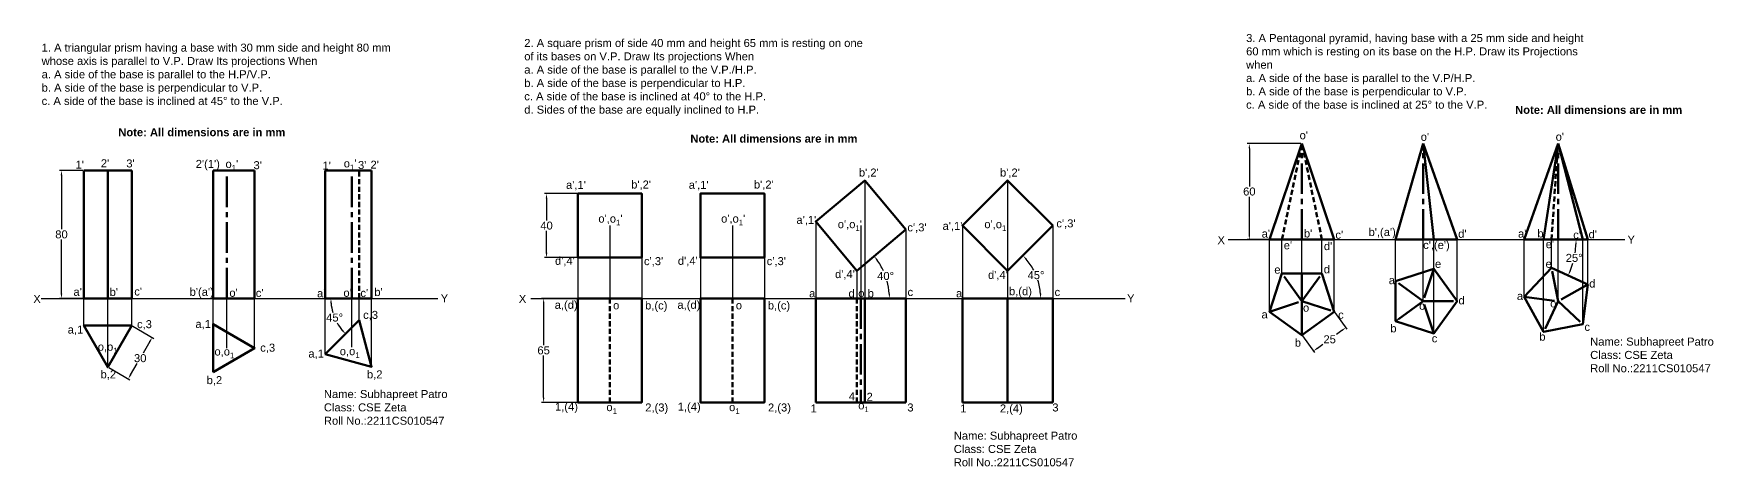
# Model space of a CAD drawing. Header units: millimetres. Extents: x 44 to 5246, y -101 to 201.
# Drawn here: x 44 to 1094, y -79 to 192 of the extents above; entities that cross this region are included whole.
import ezdxf

# ---------------------------------------------------------------- set-up
doc = ezdxf.new("R2010")
doc.units = ezdxf.units.MM
doc.header["$PDMODE"] = 35
doc.header["$PDSIZE"] = 5
doc.linetypes.add('CENTER2', pattern=[28.575, 19.05, -3.175, 3.175, -3.175])
doc.linetypes.add('HIDDEN2', pattern=[4.7625, 3.175, -1.5875])
doc.styles.get("Standard").update_dxf_attribs({"font": 'arial.ttf'})
doc.dimstyles.new('ISO-25', dxfattribs={"dimtxt": 5, "dimasz": 3, "dimexe": 1.25, "dimexo": 0.625, "dimtad": 1, "dimtih": 1, "dimtoh": 1, "dimdec": 0, "dimtxsty": 'Standard', "dimcen": 2.5, "dimadec": 0, "dimazin": 0, "dimtfac": 1, "dimtdec": 0, "dimtmove": 0, "dimatfit": 3, "dimfxl": 1, "dimarcsym": 0})

# ---------------------------------------------------------------- blocks, each defined once
blk = doc.blocks.new('*D1')
at = {"color": 0, "lineweight": -2, "transparency": 16777216}
for p, q in [((105.9, 8.9), (119.2, 1.3)), ((116.6, -0.7), (112.4, -7.9)), ((90.9, -17), (104.2, -24.7)), ((104.6, -21.5), (108.7, -14.3))]:
    blk.add_line(p, q, dxfattribs=at)
at = {"color": 0, "transparency": 16777216}
for points in [[(116.1, -0.5), (117, -1), (118.1, 1.9)], [(104.1, -21.2), (105, -21.7), (103.1, -24.1)]]:
    blk.add_solid(points, dxfattribs=at)
at = {"layer": 'Defpoints', "color": 0, "transparency": 16777216}
for p in [(105.3, 9.3), (118.1, 1.9), (90.3, -16.7)]:
    blk.add_point(p, dxfattribs=at)
at = {"color": 0, "transparency": 16777216, "insert": (110.6, -11.1), "char_height": 5, "attachment_point": 5}
blk.add_mtext('30', dxfattribs=at)
blk = doc.blocks.new('*D2')
at = {"color": 0, "lineweight": -2, "transparency": 16777216}
for p, q in [((74.7, 106.3), (60.2, 106.3)), ((61.4, 103.3), (61.4, 69.5)), ((61.4, 29.3), (61.4, 63.1)), ((74.7, 26.3), (60.2, 26.3))]:
    blk.add_line(p, q, dxfattribs=at)
at = {"color": 0, "transparency": 16777216}
for points in [[(60.9, 103.3), (61.9, 103.3), (61.4, 106.3)], [(60.9, 29.3), (61.9, 29.3), (61.4, 26.3)]]:
    blk.add_solid(points, dxfattribs=at)
at = {"layer": 'Defpoints', "color": 0, "transparency": 16777216}
for p in [(61.4, 106.3), (75.3, 106.3), (75.3, 26.3)]:
    blk.add_point(p, dxfattribs=at)
at = {"color": 0, "transparency": 16777216, "insert": (61.4, 66.3), "char_height": 5, "attachment_point": 5}
blk.add_mtext('80', dxfattribs=at)
blk = doc.blocks.new('*D3')
at = {"color": 0, "lineweight": -2, "transparency": 16777216}
for start, end in [(185.4838, 196.3595), (208.9275, 219.5162)]:
    blk.add_arc((261.1, 26.3), 31.4, start, end, dxfattribs=at)
at = {"color": 0, "transparency": 16777216}
for points in [[(229.4, 23.3), (230.4, 23.3), (229.7, 26.3)], [(237.3, 6.7), (236.5, 6), (238.9, 4.1)]]:
    blk.add_solid(points, dxfattribs=at)
at = {"layer": 'Defpoints', "color": 0, "transparency": 16777216}
for p in [(226.2, 26.3), (255.2, 26.3), (230.8, 18.2), (247.4, 12.6), (226.2, -8.6)]:
    blk.add_point(p, dxfattribs=at)
at = {"color": 0, "transparency": 16777216, "insert": (232.1, 14.3), "char_height": 5, "attachment_point": 5}
blk.add_mtext('45°', dxfattribs=at)
blk = doc.blocks.new('*D4')
at = {"color": 0, "lineweight": -2, "transparency": 16777216}
for start, end in [(24.8014, 35.8096), (4.1904, 15.3412)]:
    blk.add_arc((537.8, 26.3), 41, start, end, dxfattribs=at)
at = {"color": 0, "transparency": 16777216}
for points in [[(570.7, 50), (571.5, 50.6), (569.2, 52.7)], [(579.2, 29.3), (578.2, 29.3), (578.8, 26.3)]]:
    blk.add_solid(points, dxfattribs=at)
at = {"layer": 'Defpoints', "color": 0, "transparency": 16777216}
for p in [(589.1, 69.3), (558.5, 43.6), (577.7, 35.8), (354.7, 26.3), (726, 26.3)]:
    blk.add_point(p, dxfattribs=at)
at = {"color": 0, "transparency": 16777216, "insert": (576.4, 40.3), "char_height": 5, "attachment_point": 5}
blk.add_mtext('40°', dxfattribs=at)
blk = doc.blocks.new('*D5')
at = {"color": 0, "lineweight": -2, "transparency": 16777216}
for start, end in [(27.7969, 40.4594), (4.5406, 17.3993)]:
    blk.add_arc((635.4, 26.3), 37.9, start, end, dxfattribs=at)
at = {"color": 0, "transparency": 16777216}
for points in [[(663.9, 50.5), (664.6, 51.2), (662.2, 53.1)], [(673.7, 29.3), (672.7, 29.3), (673.3, 26.3)]]:
    blk.add_solid(points, dxfattribs=at)
at = {"layer": 'Defpoints', "color": 0, "transparency": 16777216}
for p in [(680.9, 71.8), (652.6, 43.5), (672, 36.1), (354.7, 26.3), (726, 26.3)]:
    blk.add_point(p, dxfattribs=at)
at = {"color": 0, "transparency": 16777216, "insert": (670.4, 40.8), "char_height": 5, "attachment_point": 5}
blk.add_mtext('45°', dxfattribs=at)
blk = doc.blocks.new('*D6')
at = {"color": 0, "lineweight": -2, "transparency": 16777216}
for p, q in [((383.4, 91.8), (363.2, 91.8)), ((364.5, 88.8), (364.5, 75)), ((364.5, 54.8), (364.5, 68.6)), ((383.4, 51.8), (363.2, 51.8))]:
    blk.add_line(p, q, dxfattribs=at)
at = {"color": 0, "transparency": 16777216}
for points in [[(364, 88.8), (365, 88.8), (364.5, 91.8)], [(364, 54.8), (365, 54.8), (364.5, 51.8)]]:
    blk.add_solid(points, dxfattribs=at)
at = {"layer": 'Defpoints', "color": 0, "transparency": 16777216}
for p in [(384, 91.8), (364.5, 51.8), (384, 51.8)]:
    blk.add_point(p, dxfattribs=at)
at = {"color": 0, "transparency": 16777216, "insert": (364.5, 71.8), "char_height": 5, "attachment_point": 5}
blk.add_mtext('40', dxfattribs=at)
blk = doc.blocks.new('*D7')
at = {"color": 0, "lineweight": -2, "transparency": 16777216}
for p, q in [((383.4, 26.3), (361.4, 26.3)), ((362.7, 23.3), (362.7, -3)), ((362.7, -35.7), (362.7, -9.4)), ((383.4, -38.7), (361.4, -38.7))]:
    blk.add_line(p, q, dxfattribs=at)
at = {"color": 0, "transparency": 16777216}
for points in [[(362.2, 23.3), (363.2, 23.3), (362.7, 26.3)], [(362.2, -35.7), (363.2, -35.7), (362.7, -38.7)]]:
    blk.add_solid(points, dxfattribs=at)
at = {"layer": 'Defpoints', "color": 0, "transparency": 16777216}
for p in [(384, 26.3), (362.7, -38.7), (384, -38.7)]:
    blk.add_point(p, dxfattribs=at)
at = {"color": 0, "transparency": 16777216, "insert": (362.7, -6.2), "char_height": 5, "attachment_point": 5}
blk.add_mtext('65', dxfattribs=at)
blk = doc.blocks.new('*D8')
at = {"color": 0, "lineweight": -2, "transparency": 16777216}
for start, end in [(350.9884, 356.7648), (338.2352, 343.9638)]:
    blk.add_arc((954.8, 63.1), 53.1, start, end, dxfattribs=at)
at = {"color": 0, "transparency": 16777216}
for points in [[(1007.3, 60.1), (1008.3, 60), (1007.9, 63.1)], [(1004.6, 43.2), (1003.7, 43.6), (1002.9, 40.6)]]:
    blk.add_solid(points, dxfattribs=at)
at = {"layer": 'Defpoints', "color": 0, "transparency": 16777216}
for p in [(790.5, 63.1), (1038.3, 63.1), (992.5, 45.5), (1005.7, 47.8), (1015.2, 34.9)]:
    blk.add_point(p, dxfattribs=at)
at = {"color": 0, "transparency": 16777216, "insert": (1006.7, 51.6), "char_height": 5, "attachment_point": 5}
blk.add_mtext('25°', dxfattribs=at)
blk = doc.blocks.new('*D9')
at = {"color": 0, "lineweight": -2, "transparency": 16777216}
for p, q in [((857.1, 17.5), (864.7, 7.1)), ((836.9, 2.8), (844.5, -7.6)), ((861.6, 6.3), (858.2, 3.8)), ((846.2, -4.9), (849.6, -2.4))]:
    blk.add_line(p, q, dxfattribs=at)
at = {"color": 0, "transparency": 16777216}
for points in [[(861.3, 6.7), (861.9, 5.9), (864, 8.1)], [(845.9, -4.5), (846.5, -5.3), (843.8, -6.6)]]:
    blk.add_solid(points, dxfattribs=at)
at = {"layer": 'Defpoints', "color": 0, "transparency": 16777216}
for p in [(856.8, 18), (836.6, 3.3), (864, 8.1)]:
    blk.add_point(p, dxfattribs=at)
at = {"color": 0, "transparency": 16777216, "insert": (853.9, 0.7), "char_height": 5, "attachment_point": 5}
blk.add_mtext('25', dxfattribs=at)
blk = doc.blocks.new('*D10')
at = {"color": 0, "lineweight": -2, "transparency": 16777216}
for p, q in [((835.9, 123.1), (802.4, 123.1)), ((803.7, 120.1), (803.7, 96.2)), ((803.7, 66.1), (803.7, 89.9)), ((835.9, 63.1), (802.4, 63.1))]:
    blk.add_line(p, q, dxfattribs=at)
at = {"color": 0, "transparency": 16777216}
for points in [[(803.2, 120.1), (804.2, 120.1), (803.7, 123.1)], [(803.2, 66.1), (804.2, 66.1), (803.7, 63.1)]]:
    blk.add_solid(points, dxfattribs=at)
at = {"layer": 'Defpoints', "color": 0, "transparency": 16777216}
for p in [(836.6, 123.1), (803.7, 63.1), (836.6, 63.1)]:
    blk.add_point(p, dxfattribs=at)
at = {"color": 0, "transparency": 16777216, "insert": (803.7, 93.1), "char_height": 5, "attachment_point": 5}
blk.add_mtext('60', dxfattribs=at)

msp = doc.modelspace()

# ---------------------------------------------------------------- linework, layer by layer
at = {"lineweight": 53}
for p, q in [((816.3, 63.1), (836.6, 123.1)), ((856.8, 63.1), (836.6, 123.1)), ((895.1, 63.1), (912.3, 123.1)), ((933.5, 63.1), (912.3, 123.1)), ((918.9, 63.1), (912.3, 123.1)), ((975.5, 63.1), (996.6, 123.1)), ((987.6, 63.1), (996.6, 123.1)), ((1015.2, 63.1), (996.6, 123.1)), ((1012.1, 63.1), (996.6, 123.1)), ((75.3, 26.3), (75.3, 106.3)), ((105.3, 106.3), (75.3, 106.3)), ((90.3, 26.3), (90.3, 106.3)), ((105.3, 26.3), (105.3, 106.3)), ((156.1, 26.3), (156.1, 106.3)), ((182.1, 106.3), (156.1, 106.3)), ((182.1, 26.3), (182.1, 106.3)), ((226.2, 26.3), (226.2, 106.3)), ((226.2, 106.3), (255.2, 106.3)), ((255.2, 26.3), (255.2, 106.3)), ((816.3, 63.1), (856.8, 63.1)), ((895.1, 63.1), (933.5, 63.1)), ((975.5, 63.1), (1015.2, 63.1)), ((836.6, 24.6), (836.6, 41.8)), ((75.3, 26.3), (105.3, 26.3)), ((156.1, 26.3), (182.1, 26.3)), ((226.2, 26.3), (255.2, 26.3)), ((532.7, 26.3), (532.7, -38.7)), ((532.7, 26.3), (589.1, 26.3)), ((563.4, 26.3), (563.4, -38.7)), ((589.1, 26.3), (589.1, -38.7)), ((624.4, 26.3), (624.4, -38.7)), ((624.4, 26.3), (680.9, 26.3)), ((652.6, 26.3), (652.6, -38.7)), ((680.9, 26.3), (680.9, -38.7)), ((836.6, 3.3), (836.6, 24.6)), ((589.1, -38.7), (532.7, -38.7)), ((624.4, -38.7), (680.9, -38.7))]:
    msp.add_line(p, q, dxfattribs=at)
at = {"linetype": 'HIDDEN2', "lineweight": 53}
for p, q in [((824.1, 63.1), (836.6, 123.1)), ((849.1, 63.1), (836.6, 123.1)), ((992.5, 63.1), (996.6, 123.1)), ((247.4, 26.3), (247.4, 106.3)), ((404, 26.3), (404, -38.7)), ((480.7, 26.3), (480.7, -38.7)), ((558.5, 26.3), (558.5, -38.7))]:
    msp.add_line(p, q, dxfattribs=at)
at = {"linetype": 'CENTER2', "lineweight": 53}
for p, q in [((836.6, 63.1), (836.6, 123.1)), ((912.3, 63.1), (912.3, 123.1)), ((996.6, 63.1), (996.6, 123.1)), ((164.8, 26.3), (164.8, 106.3)), ((242.9, 26.3), (242.9, 106.3)), ((895.1, 37.1), (918.9, 44.8)), ((918.9, 44.8), (912.3, 24.6)), ((996.6, 24.6), (992.5, 45.5)), ((836.6, 24.6), (824.1, 41.8)), ((836.6, 24.6), (849.1, 41.8)), ((912.3, 24.6), (895.1, 37.1)), ((1015.2, 34.9), (996.6, 24.6)), ((560.9, 26.3), (560.9, -38.7)), ((816.3, 18), (836.6, 24.6)), ((836.6, 24.6), (856.8, 18)), ((912.3, 24.6), (895.1, 12.1)), ((912.3, 24.6), (933.5, 24.6)), ((918.9, 4.4), (912.3, 24.6)), ((975.5, 27.2), (996.6, 24.6)), ((996.6, 24.6), (987.6, 5.3)), ((996.6, 24.6), (1012.1, 10.1))]:
    msp.add_line(p, q, dxfattribs=at)
for p, q in [((563.4, 100), (563.4, 26.3)), ((652.6, 100.1), (652.6, 26.3)), ((532.7, 74.3), (532.7, 26.3)), ((404, 71.8), (404, 26.3)), ((480.7, 71.8), (480.7, 26.3)), ((560.9, 71.8), (560.9, 26.3)), ((589.1, 69.3), (589.1, 26.3)), ((624.4, 71.8), (624.4, 26.3)), ((680.9, 71.8), (680.9, 26.3)), ((790.5, 63.1), (1038.3, 63.1)), ((816.3, 18), (816.3, 63.1)), ((824.1, 41.8), (824.1, 63.1)), ((836.6, 3.3), (836.6, 63.1)), ((849.1, 41.8), (849.1, 63.1)), ((856.8, 18), (856.8, 63.1)), ((895.1, 37.1), (895.1, 63.1)), ((912.3, 24.6), (912.3, 63.1)), ((918.9, 4.4), (918.9, 63.1)), ((933.5, 24.6), (933.5, 63.1)), ((975.5, 27.2), (975.5, 63.1)), ((987.6, 5.3), (987.6, 63.1)), ((992.5, 45.5), (992.5, 63.1)), ((996.6, 24.6), (996.6, 63.1)), ((1012.1, 10.1), (1012.1, 63.1)), ((1015.2, 34.9), (1015.2, 63.1)), ((384, 51.8), (384, 26.3)), ((424, 51.8), (424, 26.3)), ((460.7, 51.8), (460.7, 26.3)), ((500.7, 51.8), (500.7, 26.3)), ((558.5, 43.6), (558.5, 26.3)), ((48.8, 26.3), (296.6, 26.3)), ((75.3, 9.3), (75.3, 26.3)), ((90.3, -16.7), (90.3, 26.3)), ((105.3, 9.3), (105.3, 26.3)), ((156.1, 10.2), (156.1, 26.3)), ((164.8, -4.8), (164.8, 26.3)), ((182.1, -4.8), (182.1, 26.3)), ((226.2, -8.6), (226.2, 26.3)), ((242.9, -4.1), (242.9, 26.3)), ((247.4, 12.6), (247.4, 26.3)), ((255.2, -16.4), (255.2, 26.3)), ((354.7, 26.3), (726, 26.3))]:
    msp.add_line(p, q)
at = {"linetype": 'CENTER2'}
for p, q in [((895.1, 12.1), (912.3, 24.6)), ((933.5, 24.6), (918.9, 4.4)), ((895.1, 12.1), (918.9, 4.4))]:
    msp.add_line(p, q, dxfattribs=at)
at = {"lineweight": 53}
for points in [[(589.1, 69.3), (563.4, 100), (532.7, 74.3), (558.5, 43.6)], [(680.9, 71.8), (652.6, 100.1), (624.4, 71.8), (652.6, 43.5)], [(424, 51.8), (424, 91.8), (384, 91.8), (384, 51.8)], [(500.7, 51.8), (500.7, 91.8), (460.7, 91.8), (460.7, 51.8)], [(895.1, 37.1), (895.1, 12.1), (918.9, 4.4), (933.5, 24.6), (918.9, 44.8)], [(1015.2, 34.9), (992.5, 45.5), (975.5, 27.2), (987.6, 5.3), (1012.1, 10.1)], [(849.1, 41.8), (824.1, 41.8), (816.3, 18), (836.6, 3.3), (856.8, 18)], [(226.2, -8.6), (255.2, -16.4), (247.4, 12.6)], [(75.3, 9.3), (90.3, -16.7), (105.3, 9.3)], [(156.1, -19.8), (182.1, -4.8), (156.1, 10.2)]]:
    msp.add_lwpolyline(points, close=True, dxfattribs=at)
for points in [[(424, 26.3), (384, 26.3), (384, -38.7), (424, -38.7), (424, 26.3)], [(500.7, 26.3), (460.7, 26.3), (460.7, -38.7), (500.7, -38.7), (500.7, 26.3)]]:
    msp.add_lwpolyline(points, dxfattribs=at)

# ---------------------------------------------------------------- texts
at = {"char_height": 5, "attachment_point": 1}
for s, width, insert in [('3. A Pentagonal pyramid, having base with a 25 mm side and height \\P60 mm which is resting on its base on the H.P. Draw its Projections \\Pwhen \\Pa. A side of the base is parallel to the V.P/H.P. \\Pb. A side of the base is perpendicular to V.P. \\Pc. A side of the base is inclined at 25° to the V.P.', 270.327, (801.7, 191.6)), ('1. A triangular prism having a base with 30 mm side and height 80 mm \\Pwhose axis is parallel to V.P. Draw Its projections When \\Pa. A side of the base is parallel to the H.P/V.P. \\Pb. A side of the base is perpendicular to V.P. \\Pc. A side of the base is inclined at 45° to the V.P.', 248.705, (49, 185.6)), ('{\\fArial|b1|i0|c0|p34;Note: All dimensions are in mm}', 154.619, (969.8, 146.7)), ('{\\fArial|b1|i0|c0|p34;Note: All dimensions are in mm}', 128.527, (96.9, 132.7)), ('{\\fArial|b1|i0|c0|p34;Note: All dimensions are in mm}', 168.003, (454.4, 128.7)), ("b',2'", 12.246, (559.7, 107.5)), ("b',2'", 12.246, (647.9, 107.5)), ("a',1'", 10.155, (376.7, 99.8)), ("b',2'", 12.246, (417.4, 100)), ("a',1'", 10.155, (453.4, 99.8)), ("b',2'", 12.246, (494.1, 100)), ("\\A1;o',o{\\H0.7x;\\S^ 1;}'", 20.001, (396.9, 78.7)), ("\\A1;o',o{\\H0.7x;\\S^ 1;}'", 20.001, (473.6, 78.7)), ("a',1'", 10.155, (520.7, 77.9)), ("\\A1;o',o{\\H0.7x;\\S^ 1;}'", 20.001, (546.5, 75.2)), ("a',1'", 10.155, (612, 74.1)), ("\\A1;o',o{\\H0.7x;\\S^ 1;}'", 20.001, (638.1, 75.2)), ("c',3'", 14.499, (683.1, 75.7)), ("c',3'", 14.499, (590, 73.2)), ('X', 4.744, (783.8, 65.2)), ('Y', 11.003, (1040, 65.6)), ("d',4'", 12.628, (369.8, 52.3)), ("d',4'", 12.628, (446.6, 52.3)), ("c',3'", 14.499, (425.4, 52.1)), ("c',3'", 14.499, (502.1, 52.1)), ("d',4'", 12.628, (544.8, 44)), ("d',4'", 12.628, (640.4, 43.5)), ('d', 2.736, (553.2, 31.9)), ('b', 7.548, (565.2, 32)), ('c', 8.886, (590.1, 32.8)), ('b,(d)', 10.561, (653.5, 33.3)), ('c', 8.886, (682, 32.8)), ('X', 4.744, (43.8, 28.5)), ('Y', 11.003, (298.4, 28.9)), ('X', 4.744, (347.2, 28.5)), ('a,(d)', 13.045, (369.6, 24.8)), ('o', 9.582, (406.1, 24.5)), ('b,(c)', 20.909, (426.1, 24.4)), ('a,(d)', 13.045, (446.3, 24.8)), ('o', 9.582, (482.8, 24.5)), ('b,(c)', 20.909, (502.8, 24.4)), ('a', 5.774, (528.6, 32)), ('o', 5.704, (559.3, 32.1)), ('a', 5.774, (620.4, 32)), ('Y', 11.003, (727.3, 28.9)), ('Name: Subhapreet Patro\\PClass: CSE Zeta\\PRoll No.:2211CS010547', 77.132, (1016.7, 1.8)), ('Name: Subhapreet Patro\\PClass: CSE Zeta\\PRoll No.:2211CS010547', 136.303, (225.4, -31)), ('1,(4)', 13.934, (369.8, -38.9)), ('2,(3)', 11.762, (426.2, -39.4)), ('1,(4)', 13.934, (446.5, -38.9)), ('2,(3)', 11.762, (502.9, -39.4)), ('1', 7.197, (529.5, -40)), ('4', 4.198, (553.4, -32.4)), ('\\A1;o{\\H0.7x;\\S^ 1;}', 7.608, (559.3, -38.1)), ('2', 9.953, (564.5, -32.7)), ('3', 7.955, (590, -39.4)), ('1', 7.197, (623, -40)), ('2,(4)', 11.676, (647.8, -40)), ('3', 7.955, (680.6, -39.4)), ('Name: Subhapreet Patro\\PClass: CSE Zeta\\PRoll No.:2211CS010547', 105.865, (619, -57))]:
    msp.add_mtext_dynamic_manual_height_columns(s, width=width, gutter_width=25, heights=[0], dxfattribs=dict(at, insert=insert))
at = {"linetype": 'HIDDEN2', "char_height": 5, "attachment_point": 1}
for s, width, insert in [('2. A square prism of side 40 mm and height 65 mm is resting on one \\Pof its bases on V.P. Draw Its projections When \\Pa. A side of the base is parallel to the V.P./H.P. \\Pb. A side of the base is perpendicular to H.P. \\Pc. A side of the base is inclined at 40° to the H.P. \\Pd. Sides of the base are equally inclined to H.P.', 236.707, (350.6, 188.5)), ("o'", 8.132, (835.1, 130.8)), ("o'", 8.132, (910.8, 129.8)), ("o'", 8.132, (995.1, 129.9)), ("1'", 7.307, (70.2, 112.4)), ("2'", 7.128, (86, 113.3)), ("3'", 7.039, (101.9, 113.2)), ("2'(1')", 11.056, (145.3, 112.9)), ("\\A1;o{\\H0.7x;\\S^ 1;}'", 12.853, (163.9, 112.9)), ("3'", 10.939, (181.4, 112.1)), ("1'", 7.307, (224.5, 111.8)), ("\\A1;o{\\H0.7x;\\S^ 1;}'", 12.853, (237.8, 113.2)), ("3'", 10.939, (246.7, 112.2)), ("2'", 7.128, (254.5, 112.4)), ("a'", 4.005, (811.4, 69.3)), ("b'", 5.903, (837.8, 69.4)), ("c'", 6.286, (857.5, 68.6)), ("b',(a')", 12.595, (878.2, 70.3)), ("d'", 31.352, (934.2, 69.2)), ("a'", 4.005, (971.6, 69.3)), ("b'", 5.903, (983.7, 69.4)), ("c'", 6.286, (1006.1, 68.6)), ("d'", 5.152, (1015.7, 68.9)), ("e'", 4.463, (825.2, 62)), ("d'", 5.152, (850.3, 61.5)), ("c',(e')", 4.463, (912.3, 62.2)), ("e'", 4.463, (988.9, 62.7)), ('e', 4.535, (819.3, 46.8)), ('d', 4.349, (850.2, 47)), ('e', 4.535, (919.7, 50.4)), ('e', 4.535, (988.8, 50.4)), ("a'", 6.446, (68.9, 32.9)), ("b' ", 4.509, (91.5, 32.8)), ("c'", 10.309, (106.9, 33.1)), ("b'(a')", 9.993, (141.5, 32.9)), ("o'", 12.888, (166.3, 32.3)), ("c'", 12.762, (182.8, 32.2)), ("a'", 6.446, (221.1, 32)), ("o'", 12.888, (237.6, 32.3)), ("c'", 10.309, (248.2, 32.2)), ("b' ", 4.509, (256.9, 32.8)), ('   a', 9.827, (885, 40.2)), ('d', 4.349, (1016.1, 38.1)), ('o', 5.067, (837.2, 23)), ('o', 5.067, (909.8, 24.2)), ('d', 4.349, (934.4, 27.6)), ('   a', 9.827, (965.1, 30.3)), ('o', 5.067, (991.7, 25.7)), ('c,3', 17.636, (108.6, 12.7)), ('a,1', 10.178, (145.1, 12.8)), ('c,3', 17.636, (249.9, 18.5)), ('   a', 9.827, (805.5, 18.8)), ('c', 8.665, (859.2, 18.6)), ('a,1', 10.178, (65.3, 9.3)), ('b', 16.973, (832.1, 1.1)), ('b', 16.973, (891.8, 10.1)), ('c', 8.665, (917.7, 3.8)), ('b', 16.973, (984.9, 4.9)), ('c', 8.665, (1013.1, 11)), ('\\A1; o,o{\\H0.7x;\\S^ 1;}', 13.427, (84.1, -1.4)), ('\\A1; o,o{\\H0.7x;\\S^ 1;}', 13.427, (157, -4.4)), ('c,3', 17.636, (185.6, -2)), ('a,1', 10.178, (215.7, -5.7)), ('\\A1; o,o{\\H0.7x;\\S^ 1;}', 13.427, (235.3, -4.2)), ('b,2', 16.934, (85.8, -18.7)), ('b,2', 16.934, (252.3, -18.7)), ('b,2', 16.934, (152.1, -22.3)), ('\\A1;o{\\H0.7x;\\S^ 1;}', 12.853, (401.9, -39.2)), ('\\A1;o{\\H0.7x;\\S^ 1;}', 12.853, (478.6, -39.2))]:
    msp.add_mtext_dynamic_manual_height_columns(s, width=width, gutter_width=25, heights=[0], dxfattribs=dict(at, insert=insert))

# ---------------------------------------------------------------- dimensions: what is measured, and where the dimension line sits
for p1, p2, distance, picture, middle in [((836.6, 123.1), (836.6, 63.1), -32.9, '*D10', (803.7, 93.1)), ((75.3, 26.3), (75.3, 106.3), 13.9, '*D2', (61.4, 66.3)), ((384, 91.8), (384, 51.8), -19.6, '*D6', (364.5, 71.8)), ((384, 26.3), (384, -38.7), -21.4, '*D7', (362.7, -6.2)), ((836.6, 3.3), (856.8, 18), -12.3, '*D9', (853.9, 0.7)), ((90.3, -16.7), (105.3, 9.3), -14.7, '*D1', (110.6, -11.1))]:
    dim = msp.add_aligned_dim(p1=p1, p2=p2, distance=distance, dimstyle='ISO-25')
    dim.commit()
    dim.dimension.update_dxf_attribs({"geometry": picture, "text_midpoint": middle})
for base, line1, line2, picture, middle in [((672, 36.1), ((652.6, 43.5), (680.9, 71.8)), ((354.7, 26.3), (726, 26.3)), '*D5', (670.4, 40.8)), ((577.7, 35.8), ((558.5, 43.6), (589.1, 69.3)), ((354.7, 26.3), (726, 26.3)), '*D4', (576.4, 40.3)), ((1005.7, 47.8), ((790.5, 63.1), (1038.3, 63.1)), ((1015.2, 34.9), (992.5, 45.5)), '*D8', (1006.7, 51.6)), ((230.8, 18.2), ((226.2, 26.3), (255.2, 26.3)), ((247.4, 12.6), (226.2, -8.6)), '*D3', (232.1, 14.3))]:
    dim = msp.add_angular_dim_2l(base=base, line1=line1, line2=line2, dimstyle='ISO-25')
    dim.commit()
    dim.dimension.update_dxf_attribs({"geometry": picture, "text_midpoint": middle})

doc.saveas('drawing.dxf')
